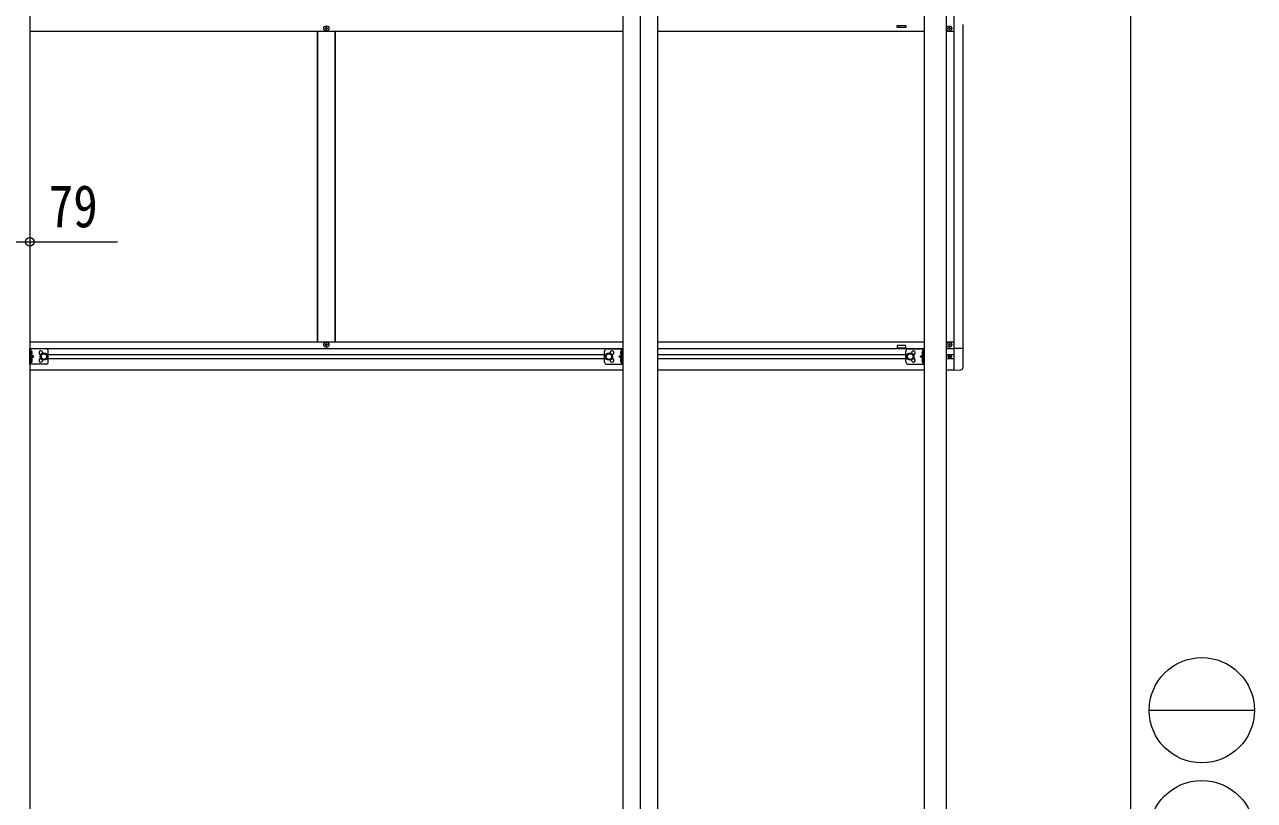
# Model space of a CAD drawing. Units: millimetres at full size; details may follow other scales. Extents: x -5590 to 5652, y -3902 to 3858.
# Drawn here: x 2847 to 5652, y -927 to 841 of the extents above; entities that cross this region are included whole.
import ezdxf
from ezdxf.enums import TextEntityAlignment as Align

# ---------------------------------------------------------------- set-up
doc = ezdxf.new("R2010")
doc.units = ezdxf.units.MM
doc.header["$LTSCALE"] = 20
doc.header["$PDMODE"] = 32
doc.header["$PDSIZE"] = 20
for name, color, linetype, lineweight in [('0-1_本体', 4, 'Continuous', 9), ('0-8_PARTS2', 2, 'Continuous', 9), ('0-A_寸法', 6, 'Continuous', 9), ('1-1_GLASS', 4, 'Continuous', 9), ('1-2_GLASS_SEAL', 4, 'Continuous', 9), ('F-0_240', 7, 'Continuous', 9)]:
    doc.layers.add(name, color=color, linetype=linetype, lineweight=lineweight)
doc.styles.add('ＭＳ ゴシック', font='')
doc.styles.get('ＭＳ ゴシック').set_extended_font_data('MS Gothic')

msp = doc.modelspace()

# ---------------------------------------------------------------- linework, layer by layer
at = {"layer": '0-1_本体'}
for p, q in [((2858.96, 962.68), (2858.96, -1499.78)), ((4211.85, 962.68), (4211.85, -1499.78)), ((4290.85, 962.68), (4290.85, -1499.78))]:
    msp.add_line(p, q, dxfattribs=at)
at = {"layer": '0-8_PARTS2'}
msp.add_line((4251.35, 1392.39), (4251.35, -1571.07), dxfattribs=at)
at = {"layer": '0-A_寸法'}
for p, q in [((2779.85, 346.27), (2858.85, 346.27)), ((2858.85, 346.27), (3058.85, 346.27))]:
    msp.add_line(p, q, dxfattribs=at)
msp.add_point((2858.85, 346.27), dxfattribs=at)
at = {"layer": '1-1_GLASS'}
for p, q in [((4899.35, 930.33), (4899.35, -1199.88)), ((4949.35, 930.33), (4949.35, -1199.88)), ((4967.35, 53.61), (4967.35, 890.61)), ((2858.85, 826.23), (4211.85, 826.23)), ((3515.35, 826.23), (3515.35, 118.61)), ((3515.35, 118.11), (3515.35, 826.11)), ((3555.35, 826.23), (3555.35, 118.61)), ((3555.35, 118.11), (3555.35, 826.11)), ((4290.85, 826.23), (4899.35, 826.23)), ((4949.35, 826.23), (4967.35, 826.23)), ((4987.35, 841.61), (4987.35, 102.81)), ((4987.35, 841.41), (4987.35, 102.61)), ((2858.85, 118.11), (4211.85, 118.11)), ((4290.85, 118.11), (4899.35, 118.11)), ((4949.35, 118.11), (4967.35, 118.11)), ((2858.85, 102.61), (4211.85, 102.61)), ((2900.85, 89.11), (4169.85, 89.11)), ((4290.85, 102.61), (4899.35, 102.61)), ((4290.85, 89.11), (4857.35, 89.11)), ((4949.35, 102.61), (4967.35, 102.61)), ((4949.35, 89.11), (4967.35, 89.11)), ((2900.85, 80.11), (4169.85, 80.11)), ((4290.85, 80.11), (4857.35, 80.11)), ((4949.35, 80.11), (4967.35, 80.11)), ((2858.65, 54.11), (4211.85, 54.11)), ((4290.85, 54.11), (4899.35, 54.11)), ((4949.35, 54.11), (4967.35, 54.11))]:
    msp.add_line(p, q, dxfattribs=at)
for points in [[(4837.35, 839.73), (4857.35, 839.73), (4857.35, 834.73), (4837.35, 834.73)], [(4837.35, 104.61), (4857.35, 104.61), (4857.35, 109.61), (4837.35, 109.61)]]:
    msp.add_lwpolyline(points, close=True, dxfattribs=at)
at = {"layer": '1-2_GLASS_SEAL'}
for p, q in [((3533.85, 833.23), (3532.85, 833.23)), ((3536.85, 832.23), (3537.85, 832.23)), ((4954.85, 832.23), (4953.85, 832.23)), ((4957.85, 833.23), (4958.85, 833.23)), ((2858.85, 67.11), (2858.85, 102.11)), ((2895.85, 102.11), (2858.85, 102.11)), ((2861.35, 67.11), (2861.35, 102.11)), ((2861.85, 89.61), (2861.35, 89.7)), ((2861.35, 84.61), (2868.35, 84.61)), ((2861.85, 97.61), (2862.65, 97.47)), ((2861.85, 89.61), (2862.65, 89.75)), ((2900.85, 72.11), (2900.85, 97.11)), ((3533.85, 111.11), (3532.85, 111.11)), ((3536.85, 112.11), (3537.85, 112.11)), ((4169.85, 72.11), (4169.85, 97.11)), ((4174.85, 102.11), (4211.85, 102.11)), ((4209.35, 84.61), (4202.35, 84.61)), ((4208.85, 97.61), (4208.05, 97.47)), ((4208.85, 89.61), (4208.05, 89.75)), ((4208.85, 89.61), (4209.35, 89.7)), ((4209.35, 67.11), (4209.35, 102.11)), ((4211.85, 67.11), (4211.85, 102.11)), ((4857.35, 72.11), (4857.35, 97.11)), ((4862.35, 102.11), (4899.35, 102.11)), ((4896.85, 84.61), (4889.85, 84.61)), ((4896.35, 97.61), (4895.55, 97.47)), ((4896.35, 89.61), (4895.55, 89.75)), ((4896.35, 89.61), (4896.85, 89.7)), ((4896.85, 67.11), (4896.85, 102.11)), ((4899.35, 67.11), (4899.35, 102.11)), ((4954.85, 112.11), (4953.85, 112.11)), ((4956.12, 84.2), (4955.3, 84.2)), ((4957.85, 111.11), (4958.85, 111.11)), ((4958.58, 85.02), (4959.4, 85.02)), ((4987.85, 102.8), (4967.35, 102.8)), ((4967.35, 53.61), (4967.35, 102.8)), ((4987.85, 59.91), (4987.85, 102.8)), ((2895.85, 67.11), (2858.85, 67.11)), ((2861.85, 71.61), (2861.35, 71.7)), ((2861.85, 79.61), (2862.65, 79.47)), ((2861.85, 71.61), (2862.65, 71.75)), ((4174.85, 67.11), (4211.85, 67.11)), ((4208.85, 79.61), (4208.05, 79.47)), ((4208.85, 71.61), (4208.05, 71.75)), ((4208.85, 71.61), (4209.35, 71.7)), ((4862.35, 67.11), (4899.35, 67.11)), ((4896.35, 79.61), (4895.55, 79.47)), ((4896.35, 71.61), (4895.55, 71.75)), ((4896.35, 71.61), (4896.85, 71.7)), ((4967.35, 53.61), (4982.64, 54.41))]:
    msp.add_line(p, q, dxfattribs=at)
for points in [[(3532.85, 833.23), (3532.85, 832.23), (3533.85, 832.23)], [(3535.85, 834.23), (3535.85, 835.23), (3534.85, 835.23), (3534.85, 834.23)], [(3534.85, 831.23), (3534.85, 830.23), (3535.85, 830.23), (3535.85, 831.23)], [(3537.85, 832.23), (3537.85, 833.23), (3536.85, 833.23)], [(4953.85, 832.23), (4953.85, 833.23), (4954.85, 833.23)], [(4955.85, 834.23), (4955.85, 835.23), (4956.85, 835.23), (4956.85, 834.23)], [(4956.85, 831.23), (4956.85, 830.23), (4955.85, 830.23), (4955.85, 831.23)], [(4958.85, 833.23), (4958.85, 832.23), (4957.85, 832.23)], [(3534.85, 113.11), (3534.85, 114.11), (3535.85, 114.11), (3535.85, 113.11)], [(4956.85, 113.11), (4956.85, 114.11), (4955.85, 114.11), (4955.85, 113.11)], [(2860.97, 93.61), (2861.6, 94.8), (2863.83, 95.91)], [(2860.97, 93.61), (2861.6, 92.43), (2863.83, 91.31)], [(2861.85, 89.61), (2861.85, 97.61), (2861.35, 97.53), (2861.35, 89.7)], [(2861.35, 79.61), (2868.35, 84.61), (2861.35, 89.61)], [(3532.85, 111.11), (3532.85, 112.11), (3533.85, 112.11)], [(3535.85, 110.11), (3535.85, 109.11), (3534.85, 109.11), (3534.85, 110.11)], [(3537.85, 112.11), (3537.85, 111.11), (3536.85, 111.11)], [(4209.35, 79.61), (4202.35, 84.61), (4209.35, 89.61)], [(4209.74, 93.61), (4209.1, 94.8), (4206.87, 95.91)], [(4209.74, 93.61), (4209.1, 92.43), (4206.87, 91.31)], [(4208.85, 89.61), (4208.85, 97.61), (4209.35, 97.53), (4209.35, 89.7)], [(4896.85, 79.61), (4889.85, 84.61), (4896.85, 89.61)], [(4897.24, 93.61), (4896.6, 94.8), (4894.37, 95.91)], [(4897.24, 93.61), (4896.6, 92.43), (4894.37, 91.31)], [(4896.35, 89.61), (4896.35, 97.61), (4896.85, 97.53), (4896.85, 89.7)], [(4953.85, 112.11), (4953.85, 111.11), (4954.85, 111.11)], [(4955.3, 84.2), (4955.3, 85.02), (4956.12, 85.02)], [(4955.85, 110.11), (4955.85, 109.11), (4956.85, 109.11), (4956.85, 110.11)], [(4956.94, 85.84), (4956.94, 86.66), (4957.76, 86.66), (4957.76, 85.84)], [(4958.85, 111.11), (4958.85, 112.11), (4957.85, 112.11)], [(4959.4, 85.02), (4959.4, 84.2), (4958.58, 84.2)], [(2860.97, 75.61), (2861.6, 76.8), (2863.83, 77.91)], [(2860.97, 75.61), (2861.6, 74.43), (2863.83, 73.31)], [(2861.85, 71.61), (2861.85, 79.61), (2861.35, 79.53), (2861.35, 71.7)], [(4209.74, 75.61), (4209.1, 76.8), (4206.87, 77.91)], [(4209.74, 75.61), (4209.1, 74.43), (4206.87, 73.31)], [(4208.85, 71.61), (4208.85, 79.61), (4209.35, 79.53), (4209.35, 71.7)], [(4897.24, 75.61), (4896.6, 76.8), (4894.37, 77.91)], [(4897.24, 75.61), (4896.6, 74.43), (4894.37, 73.31)], [(4896.35, 71.61), (4896.35, 79.61), (4896.85, 79.53), (4896.85, 71.7)], [(4957.76, 83.38), (4957.76, 82.56), (4956.94, 82.56), (4956.94, 83.38)]]:
    msp.add_lwpolyline(points, dxfattribs=at)
for points in [[(2890.85, 92.12), (2884.35, 88.37), (2884.35, 80.86), (2890.85, 77.11), (2897.35, 80.86), (2897.35, 88.37)], [(4179.85, 92.12), (4186.35, 88.37), (4186.35, 80.86), (4179.85, 77.11), (4173.35, 80.86), (4173.35, 88.37)], [(4867.35, 92.12), (4873.85, 88.37), (4873.85, 80.86), (4867.35, 77.11), (4860.85, 80.86), (4860.85, 88.37)]]:
    msp.add_lwpolyline(points, close=True, dxfattribs=at)
for centre, radius in [((3535.35, 832.73), 5.9), ((4956.35, 832.73), 5.9), ((3535.35, 111.61), 5.9), ((4956.35, 111.61), 5.9), ((2890.85, 84.61), 8.5), ((2890.85, 84.61), 7.5), ((2890.85, 84.61), 6.5), ((4179.85, 84.61), 8.5), ((4179.85, 84.61), 7.5), ((4179.85, 84.61), 6.5), ((4867.35, 84.61), 8.5), ((4867.35, 84.61), 7.5), ((4867.35, 84.61), 6.5), ((4957.35, 84.61), 3.75)]:
    msp.add_circle(centre, radius, dxfattribs=at)
for centre, radius, start, end in [((3533.85, 834.23), 1, 270, 0), ((3533.85, 831.23), 1, 0, 90), ((3536.85, 834.23), 1, 180, 270), ((3536.85, 831.23), 1, 90, 180), ((4954.85, 834.23), 1, 270, 0), ((4954.85, 831.23), 1, 0, 90), ((4957.85, 834.23), 1, 180, 270), ((4957.85, 831.23), 1, 90, 180), ((3533.85, 113.11), 1, 270, 0), ((3536.85, 113.11), 1, 180, 270), ((4954.85, 113.11), 1, 270, 0), ((4957.85, 113.11), 1, 180, 270), ((2862.5, 96.59), 0.9, 32.05588, 80), ((2862.5, 90.64), 0.9, 280, 327.94412), ((2857.75, 93.61), 6.5, 327.94412, 32.05588), ((2883.85, 93.11), 4.25, 353.70569, 265.23923), ((2895.85, 97.11), 5, 0, 90), ((3533.85, 110.11), 1, 0, 90), ((3536.85, 110.11), 1, 90, 180), ((4174.85, 97.11), 5, 90, 180), ((4186.85, 93.11), 4.25, 274.76077, 186.29431), ((4212.95, 93.61), 6.5, 147.94412, 212.05588), ((4208.21, 96.59), 0.9, 100, 147.94412), ((4208.21, 90.64), 0.9, 212.05588, 260), ((4862.35, 97.11), 5, 90, 180), ((4874.35, 93.11), 4.25, 274.76077, 186.29431), ((4900.45, 93.61), 6.5, 147.94412, 212.05588), ((4895.71, 96.59), 0.9, 100, 147.94412), ((4895.71, 90.64), 0.9, 212.05588, 260), ((4954.85, 110.11), 1, 0, 90), ((4956.12, 85.84), 0.82, 270, 0), ((4956.12, 83.38), 0.82, 0, 90), ((4957.85, 110.11), 1, 90, 180), ((4958.58, 85.84), 0.82, 180, 270), ((4958.58, 83.38), 0.82, 90, 180), ((2862.5, 78.59), 0.9, 32.05588, 80), ((2862.5, 72.64), 0.9, 280, 327.94412), ((2857.75, 75.61), 6.5, 327.94412, 32.05588), ((2883.85, 76.11), 4.25, 94.76077, 6.29431), ((2895.85, 72.11), 5, 270, 0), ((4174.85, 72.11), 5, 180, 270), ((4186.85, 76.11), 4.25, 173.70569, 85.23923), ((4212.95, 75.61), 6.5, 147.94412, 212.05588), ((4208.21, 78.59), 0.9, 100, 147.94412), ((4208.21, 72.64), 0.9, 212.05588, 260), ((4862.35, 72.11), 5, 180, 270), ((4874.35, 76.11), 4.25, 173.70569, 85.23923), ((4900.45, 75.61), 6.5, 147.94412, 212.05588), ((4895.71, 78.59), 0.9, 100, 147.94412), ((4895.71, 72.64), 0.9, 212.05588, 260), ((4982.35, 59.91), 5.5, 273, 0)]:
    msp.add_arc(centre, radius, start, end, dxfattribs=at)
at = {"layer": 'F-0_240', "color": 5}
msp.add_line((5369.7, 3858.23), (5369.7, -3901.77), dxfattribs=at)
at = {"layer": 'F-0_240', "color": 4}
msp.add_line((5412.44, -721.77), (5652.44, -721.77), dxfattribs=at)
for centre in [(5532.44, -721.77), (5532.44, -1001.77)]:
    msp.add_circle(centre, 120, dxfattribs=at)

# ---------------------------------------------------------------- texts
at = {"layer": '0-A_寸法', "color": 7, "style": 'ＭＳ ゴシック', "width": 0.85}
msp.add_text('79', height=96.77, dxfattribs=at).set_placement((2901.85, 350.27), align=Align.BOTTOM_LEFT)

doc.saveas('drawing.dxf')
